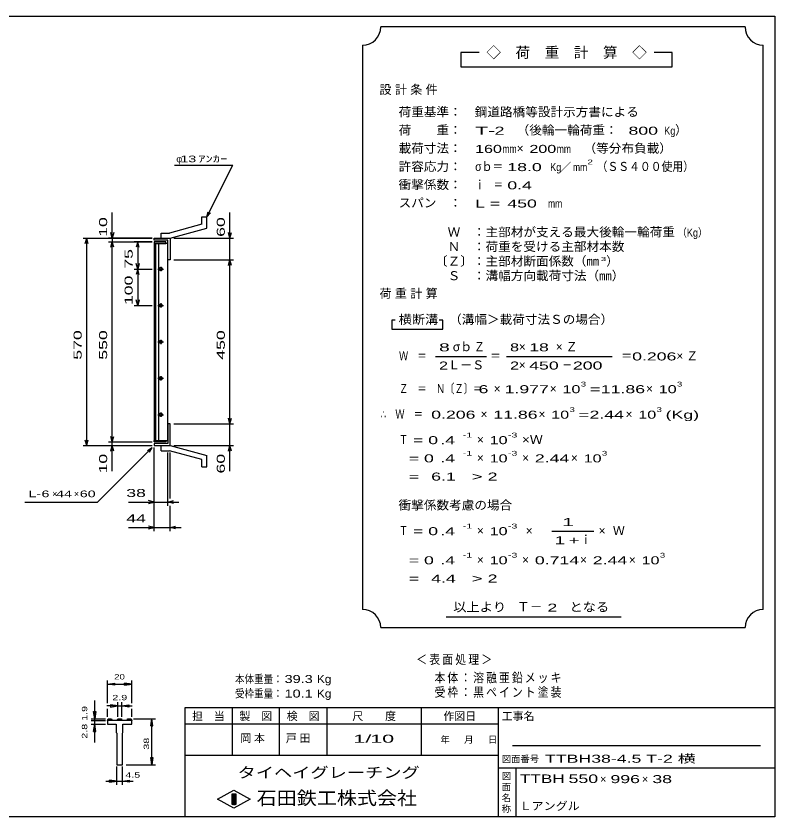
# Model space of a CAD drawing. Units: millimetres, scale not verified. Extents: x -1820 to 1731, y -1282 to 1054.
# Drawn here: x -352 to 1731, y -1146 to 1054 of the extents above; entities that cross this region are included whole.
import ezdxf
from ezdxf.enums import TextEntityAlignment as Align

# ---------------------------------------------------------------- set-up
doc = ezdxf.new("R2010")
doc.units = ezdxf.units.MM
doc.header["$LTSCALE"] = 10
for name, color, linetype, lineweight in [('0_2', 150, 'Continuous', 25), ('16', 3, 'Continuous', 25), ('19', 6, 'Continuous', 25), ('22', 2, 'Continuous', 25), ('32', 4, 'Continuous', 25)]:
    doc.layers.add(name, color=color, linetype=linetype, lineweight=lineweight)
doc.styles.add('ベクトル', font='')
doc.styles.get('ベクトル').set_extended_font_data('ベクトル')

msp = doc.modelspace()

# ---------------------------------------------------------------- linework, layer by layer
at = {"layer": '0_2'}
for p, q in [((-1729, 1053.5), (1731, 1053.5)), ((1731, 1053.5), (1731, -1146.5)), ((1731, -846.5), (111, -846.5)), ((111, -846.5), (111, -1146.5)), ((241, -846.5), (241, -976.5)), ((371, -976.5), (371, -846.5)), ((501, -846.5), (501, -976.5)), ((761, -976.5), (761, -846.5)), ((971, -846.5), (971, -1146.5)), ((971, -891.5), (111, -891.5)), ((1691, -951.5), (1011, -951.5)), ((111, -976.5), (971, -976.5)), ((971, -1011.5), (1731, -1011.5)), ((1021, -1146.5), (1021, -1011.5)), ((201, -1097.5), (246, -1072.5)), ((246, -1072.5), (291, -1097.5)), ((246, -1122.5), (201, -1097.5)), ((241, -1082.5), (251, -1082.5)), ((241, -1112.5), (241, -1082.5)), ((241, -1082.5), (243, -1082.5)), ((243, -1082.5), (243, -1112.5)), ((245, -1112.5), (245, -1082.5)), ((245, -1082.5), (247, -1082.5)), ((291, -1097.5), (246, -1122.5)), ((247, -1082.5), (247, -1112.5)), ((249, -1112.5), (249, -1082.5)), ((249, -1082.5), (251, -1082.5)), ((251, -1082.5), (251, -1112.5)), ((251, -1082.5), (251, -1112.5)), ((251, -1112.5), (241, -1112.5)), ((243, -1112.5), (245, -1112.5)), ((247, -1112.5), (249, -1112.5)), ((1731, -1146.5), (-1729, -1146.5))]:
    msp.add_line(p, q, dxfattribs=at)
at = {"layer": '16'}
for p, q in [((59, 433.5), (27, 433.5)), ((27, 433.5), (27, 429)), ((27, 429), (59, 429)), ((27, 429), (27, -112)), ((65, 429), (27, 429)), ((28.5, 429), (28.5, -112)), ((31.5, -112), (31.5, 429)), ((39, 429), (39, -112)), ((59, 429), (59, 433.5)), ((65, -112), (65, 429)), ((37, 358.5), (53, 358.5)), ((47, 361.5), (43, 361.5)), ((43, 355.5), (47, 355.5)), ((45, 364.5), (45, 352.5)), ((45, 264.5), (45, 252.5)), ((37, 258.5), (53, 258.5)), ((47, 261.5), (43, 261.5)), ((43, 255.5), (47, 255.5)), ((37, 158.5), (53, 158.5)), ((47, 161.5), (43, 161.5)), ((43, 155.5), (47, 155.5)), ((45, 164.5), (45, 152.5)), ((37, 58.5), (53, 58.5)), ((47, 61.5), (43, 61.5)), ((43, 55.5), (47, 55.5)), ((45, 64.5), (45, 52.5)), ((37, -41.5), (53, -41.5)), ((47, -38.5), (43, -38.5)), ((45, -35.5), (45, -47.5)), ((43, -44.5), (47, -44.5)), ((27, -112), (59, -112)), ((27, -116.5), (27, -112)), ((27, -112), (65, -112)), ((59, -116.5), (27, -116.5)), ((59, -112), (59, -116.5))]:
    msp.add_line(p, q, dxfattribs=at)
for centre, radius, start, end in [((43, 358.5), 3, 90, 270), ((45, 358.5), 4, 46.6, 133.4), ((45, 358.5), 4, 226.6, 313.4), ((47, 358.5), 3, 270, 90), ((43, 258.5), 3, 90, 270), ((45, 258.5), 4, 46.6, 133.4), ((45, 258.5), 4, 226.6, 313.4), ((47, 258.5), 3, 270, 90), ((43, 158.5), 3, 90, 270), ((45, 158.5), 4, 46.6, 133.4), ((45, 158.5), 4, 226.6, 313.4), ((47, 158.5), 3, 270, 90), ((43, 58.5), 3, 90, 270), ((45, 58.5), 4, 46.6, 133.4), ((45, 58.5), 4, 226.6, 313.4), ((47, 58.5), 3, 270, 90), ((43, -41.5), 3, 90, 270), ((45, -41.5), 4, 46.6, 133.4), ((47, -41.5), 3, 270, 90), ((45, -41.5), 4, 226.6, 313.4)]:
    msp.add_arc(centre, radius, start, end, dxfattribs=at)
at = {"layer": '19'}
for p, q in [((158, 501.5), (172, 501.5)), ((158, 481.5), (158, 501.5)), ((172, 470.5), (172, 501.5)), ((158, 481.5), (69, 457.5)), ((71, 443.5), (172, 470.5)), ((27, 437.5), (27, 443.5)), ((27, 443.5), (70, 443.5)), ((46, 457.5), (69, 457.5)), ((46, 443.5), (46, 457.5)), ((46, 443.5), (71, 443.5)), ((70, 443.5), (71, 442.5)), ((71, 442.5), (71, 383.5)), ((65, 437.5), (27, 437.5)), ((65, 383.5), (65, 437.5)), ((71, 383.5), (65, 383.5)), ((71, -66.5), (65, -66.5)), ((65, -66.5), (65, -120.5)), ((71, -125.5), (71, -66.5)), ((27, -120.5), (27, -126.5)), ((65, -120.5), (27, -120.5)), ((27, -126.5), (70, -126.5)), ((46, -126.5), (71, -126.5)), ((46, -140.5), (46, -126.5)), ((70, -126.5), (71, -125.5)), ((71, -126.5), (172, -153.5)), ((46, -140.5), (69, -140.5)), ((158, -164.5), (69, -140.5)), ((172, -184.5), (172, -153.5)), ((158, -184.5), (158, -164.5)), ((158, -184.5), (172, -184.5))]:
    msp.add_line(p, q, dxfattribs=at)
at = {"layer": '22', "color": 4}
for p, q in [((1649, 1023.5), (649, 1023.5)), ((599, 973.5), (599, -576.5)), ((1699, -576.5), (1699, 973.5)), ((919, 953.5), (869, 953.5)), ((869, 953.5), (869, 913.5)), ((1449, 953.5), (1399, 953.5)), ((1449, 913.5), (1449, 953.5)), ((869, 913.5), (1449, 913.5)), ((83, 643.5), (243, 643.5)), ((172, 501.5), (243, 643.5)), ((-88, 443.5), (-88, 513.5)), ((172, 501.5), (175, 516.1)), ((172, 501.5), (182, 512.5)), ((235, 443.5), (235, 513.5)), ((-168, 443.5), (22, 443.5)), ((-162, 428.5), (-158, 443.5)), ((-154, 428.5), (-158, 443.5)), ((-158, -126.5), (-158, 443.5)), ((22, 443.5), (-98, 443.5)), ((-88, 443.5), (-92, 458.5)), ((-84, 458.5), (-88, 443.5)), ((-88, 443.5), (-88, 433.5)), ((81, 443.5), (245, 443.5)), ((235, 443.5), (231, 458.5)), ((235, 443.5), (239, 458.5)), ((235, 383.5), (235, 443.5)), ((-98, 433.5), (22, 433.5)), ((-92, 418.5), (-88, 433.5)), ((-84, 418.5), (-88, 433.5)), ((-88, -116.5), (-88, 433.5)), ((22, 433.5), (-28, 433.5)), ((-18, 433.5), (-22, 418.5)), ((-14, 418.5), (-18, 433.5)), ((-18, 433.5), (-18, 358.5)), ((81, 383.5), (245, 383.5)), ((231, 368.5), (235, 383.5)), ((239, 368.5), (235, 383.5)), ((235, -66.5), (235, 383.5)), ((-28, 358.5), (22, 358.5)), ((-18, 358.5), (-22, 373.5)), ((-18, 358.5), (-22, 343.5)), ((-14, 373.5), (-18, 358.5)), ((-14, 343.5), (-18, 358.5)), ((-18, 358.5), (-18, 258.5)), ((-18, 258.5), (-22, 273.5)), ((-14, 273.5), (-18, 258.5)), ((-28, 258.5), (22, 258.5)), ((689, 218.5), (679, 218.5)), ((679, 218.5), (679, 193.5)), ((819, 218.5), (809, 218.5)), ((819, 193.5), (819, 218.5)), ((679, 193.5), (819, 193.5)), ((799, 118.5), (939, 118.5)), ((994, 118.5), (1284, 118.5)), ((235, -66.5), (231, -51.5)), ((235, -66.5), (239, -51.5)), ((81, -66.5), (245, -66.5)), ((235, -126.5), (235, -66.5)), ((-88, -116.5), (-92, -101.5)), ((-88, -116.5), (-84, -101.5)), ((-168, -126.5), (22, -126.5)), ((-158, -126.5), (-162, -111.5)), ((-158, -126.5), (-154, -111.5)), ((-128, -281.5), (22, -131.5)), ((-98, -116.5), (22, -116.5)), ((-98, -126.5), (22, -126.5)), ((-92, -141.5), (-88, -126.5)), ((-88, -126.5), (-88, -116.5)), ((-84, -141.5), (-88, -126.5)), ((-88, -196.5), (-88, -126.5)), ((9, -139.5), (22, -131.5)), ((14, -144.5), (22, -131.5)), ((27, -291.5), (27, -131.5)), ((27, -361.5), (27, -131.5)), ((81, -126.5), (245, -126.5)), ((231, -141.5), (235, -126.5)), ((239, -141.5), (235, -126.5)), ((235, -196.5), (235, -126.5)), ((65, -291.5), (65, -145.5)), ((71, -271.5), (71, -145.5)), ((-328, -281.5), (-128, -281.5)), ((-43, -281.5), (27, -281.5)), ((27, -281.5), (12, -277.5)), ((12, -285.5), (27, -281.5)), ((27, -281.5), (65, -281.5)), ((65, -281.5), (80, -277.5)), ((80, -285.5), (65, -281.5)), ((65, -281.5), (95, -281.5)), ((71, -361.5), (71, -291.5)), ((-43, -351.5), (27, -351.5)), ((27, -351.5), (12, -347.5)), ((12, -355.5), (27, -351.5)), ((27, -351.5), (71, -351.5)), ((71, -351.5), (86, -347.5)), ((86, -355.5), (71, -351.5)), ((71, -351.5), (101, -351.5)), ((1119, -361.5), (1234, -361.5)), ((829, -596.5), (1309, -596.5)), ((649, -626.5), (1649, -626.5))]:
    msp.add_line(p, q, dxfattribs=at)
for centre, start, end in [((599, 1023.5), 270, 0), ((1699, 1023.5), 180, 270), ((599, -626.5), 0, 90), ((1699, -626.5), 90, 180)]:
    msp.add_arc(centre, 50, start, end, dxfattribs=at)
at = {"layer": '32'}
for p, q in [((-101, -833.5), (-101, -771.5)), ((-101, -781.5), (-81, -778.5)), ((-81, -784.5), (-101, -781.5)), ((-101, -781.5), (-34.33, -781.5)), ((-81, -784.5), (-81, -778.5)), ((-34.33, -781.5), (-54.33, -778.5)), ((-54.33, -784.5), (-54.33, -778.5)), ((-54.33, -784.5), (-34.33, -781.5)), ((-34.33, -833.5), (-34.33, -771.5)), ((-136, -876.5), (-136, -826.5)), ((-72.5, -871.5), (-72.5, -831.5)), ((-62.83, -831.5), (-62.83, -871.5)), ((-136, -876.5), (-139, -856.5)), ((-139, -856.5), (-133, -856.5)), ((-133, -856.5), (-136, -876.5)), ((-72.5, -841.5), (-102.5, -841.5)), ((-101, -871.5), (-101, -849.5)), ((-72.5, -841.5), (-92.5, -838.5)), ((-92.5, -838.5), (-92.5, -844.5)), ((-92.5, -844.5), (-72.5, -841.5)), ((-72.5, -841.5), (-62.83, -841.5)), ((-62.83, -841.5), (-42.83, -838.5)), ((-42.83, -844.5), (-62.83, -841.5)), ((-62.83, -841.5), (-32.83, -841.5)), ((-42.83, -838.5), (-42.83, -844.5)), ((-34.33, -871.5), (-34.33, -849.5)), ((-146, -876.5), (-106, -876.5)), ((-136, -891.5), (-136, -876.5)), ((-101, -881.5), (-99.33, -876.5)), ((-99.33, -876.5), (-89.67, -876.5)), ((-89.67, -876.5), (-88, -881.5)), ((-74.17, -881.5), (-72.5, -876.5)), ((-72.5, -876.5), (-62.83, -876.5)), ((-62.83, -876.5), (-61.17, -881.5)), ((-47.33, -881.5), (-45.67, -876.5)), ((-45.67, -876.5), (-36, -876.5)), ((-36, -876.5), (-34.33, -881.5)), ((-29.33, -876.5), (30.67, -876.5)), ((17.67, -896.5), (20.67, -876.5)), ((23.67, -896.5), (20.67, -876.5)), ((20.67, -1003.17), (20.67, -876.5)), ((-146, -881.5), (-106, -881.5)), ((-146, -891.5), (-106, -891.5)), ((-139, -911.5), (-136, -891.5)), ((-133, -911.5), (-136, -891.5)), ((-136, -941.5), (-136, -891.5)), ((-101, -881.5), (-101, -891.5)), ((-34.33, -881.5), (-101, -881.5)), ((-101, -891.5), (-76.83, -891.5)), ((-76.83, -891.5), (-76.83, -914.83)), ((-58.5, -914.83), (-58.5, -891.5)), ((-58.5, -891.5), (-34.33, -891.5)), ((-34.33, -891.5), (-34.33, -881.5)), ((17.67, -896.5), (23.67, -896.5)), ((-139, -911.5), (-133, -911.5)), ((-76.83, -914.83), (-75.17, -916.5)), ((-75.17, -916.5), (-75.17, -1003.17)), ((-60.17, -916.5), (-58.5, -914.83)), ((-60.17, -1003.17), (-60.17, -916.5)), ((20.67, -1003.17), (17.67, -983.17)), ((17.67, -983.17), (23.67, -983.17)), ((23.67, -983.17), (20.67, -1003.17)), ((-75.17, -1003.17), (-60.17, -1003.17)), ((-75.17, -1058.17), (-75.17, -1008.17)), ((-60.17, -1058.17), (-60.17, -1008.17)), ((-49.33, -1003.17), (30.67, -1003.17)), ((-105.17, -1048.17), (-75.17, -1048.17)), ((-75.17, -1048.17), (-95.17, -1045.17)), ((-95.17, -1051.17), (-95.17, -1045.17)), ((-95.17, -1051.17), (-75.17, -1048.17)), ((-75.17, -1048.17), (-60.17, -1048.17)), ((-60.17, -1048.17), (-40.17, -1045.17)), ((-40.17, -1051.17), (-60.17, -1048.17)), ((-60.17, -1048.17), (-30.17, -1048.17)), ((-40.17, -1051.17), (-40.17, -1045.17))]:
    msp.add_line(p, q, dxfattribs=at)
msp.add_circle((-136, -881.5), 1, dxfattribs=at)

# ---------------------------------------------------------------- texts
at = {"layer": '0_2', "style": 'ベクトル'}
for s, height, p in [('担\u3000当', 21.99, (131, -869.5)), ('製\u3000図', 21.99, (261, -869.5)), ('検\u3000図', 21.99, (391, -869.5)), ('尺\u3000\u3000度', 21.99, (571, -869.5)), ('作図日', 21.99, (821, -869.5)), ('工事名', 21.99, (981, -869.5)), ('年', 18.33, (813, -934)), ('月', 18.33, (878, -934)), ('日', 18.33, (943, -934)), ('図面番号', 18.33, (981, -987)), ('図', 18.33, (981, -1034)), ('面', 18.33, (981, -1064)), ('名', 18.33, (981, -1094)), ('称', 18.33, (981, -1124))]:
    msp.add_text(s, height=height, dxfattribs=at).set_placement(p, align=Align.MIDDLE_LEFT)
at = {"layer": '0_2', "color": 222, "style": 'ベクトル'}
for s, height, width, p in [('タイヘイグレーチング', 29.33, 1.25, (256, -1024.5)), ('石田鉄工株式会社', 36.66, 1.1, (308.5, -1094.5))]:
    msp.add_text(s, height=height, dxfattribs=dict(at, width=width)).set_placement(p, align=Align.MIDDLE_LEFT)
at = {"layer": '22', "style": 'ベクトル'}
for s, height, p in [('◇\u3000荷\u3000重\u3000計\u3000算\u3000◇', 29.33, (939, 953.5)), ('）', 24.19, (1457, 740)), ('×', 24.19, (1022, 690)), ('φ', 18.33, (88, 661)), ('／', 21.99, (1141.5, 638.5)), ('）', 24.19, (1268, 380)), ('σｂ', 24.19, (847, 145)), ('×', 24.19, (1028, 145)), ('Ｌ－Ｓ', 24.19, (834, 95)), ('×', 24.19, (1028, 95)), ('×', 24.19, (959, 30)), ('×', 24.19, (1113, 30)), ('×', 24.19, (1377, 30)), ('×', 24.19, (923, -40)), ('×', 24.19, (1082, -40)), ('×', 24.19, (1321, -40)), ('×', 24.19, (913, -110)), ('×', 24.19, (913, -160)), ('×', 24.19, (1037, -160)), ('×', 24.19, (1171, -160)), ('×', 18.33, (-253, -259)), ('×', 18.33, (-193, -259)), ('Ｗ', 24.19, (1286, -360)), ('×', 24.19, (913, -360)), ('×', 24.19, (1047, -360)), ('ｉ', 24.19, (1195.5, -385)), ('×', 24.19, (1247, -360)), ('×', 24.19, (913, -440)), ('×', 24.19, (1037, -440)), ('×', 24.19, (1196, -440)), ('×', 24.19, (1330, -440)), ('Ｔ－', 25.66, (1023, -569)), ('×', 21.99, (1251, -1042.5)), ('×', 21.99, (1366, -1042.5))]:
    msp.add_text(s, height=height, dxfattribs=at).set_placement(p, align=Align.MIDDLE_LEFT)
for s, height, width, p in [('荷重基準：\u3000', 24.19, 1.05, (698, 790)), ('鋼道路橋等設計示方書による', 24.19, 1.05, (907, 790)), ('荷\u3000\u3000重：\u3000', 24.19, 1.05, (698, 740)), ('T-', 21.99, 2, (908, 738.5)), (' 2 ', 21.99, 1.65, (948, 738.5)), ('（後輪一輪荷重：', 24.19, 1.05, (1022, 740)), ('  800', 21.99, 1.65, (1302, 738.5)), ('Kg', 21.99, 0.85, (1427, 738.5)), ('載荷寸法：\u3000', 24.19, 1.05, (698, 690)), ('\u3000（等分布負載）', 24.19, 1.05, (1171, 690)), ('160', 21.99, 1.5, (908, 688.5)), ('mm', 21.99, 0.8, (983, 688.5)), ('200', 21.99, 1.5, (1057, 688.5)), ('mm', 21.99, 0.8, (1132, 688.5)), (' 13 ', 18.33, 1.6, (88, 661)), ('ｱﾝｶｰ', 18.33, 1.6, (148, 661)), ('許容応力：\u3000', 24.19, 1.05, (698, 640)), ('σｂ＝', 24.19, 0.9, (908, 640)), (' 18.0', 21.99, 1.65, (983, 638.5)), ('Kg', 21.99, 0.85, (1114, 638.5)), ('mm', 21.99, 0.8, (1176.5, 638.5)), ('2', 13.2, 1.5, (1216.5, 652.5)), ('（ＳＳ４００使用）', 24.19, 0.9, (1241.5, 640)), ('衝撃係数：\u3000', 24.19, 1.05, (698, 590)), ('ｉ\u3000＝', 24.19, 0.75, (908, 590)), (' 0.4', 21.99, 1.65, (983, 588.5)), ('スパン\u3000：\u3000', 24.19, 1.05, (698, 540)), ('L =', 21.99, 1.65, (908, 538.5)), (' 450 ', 21.99, 1.65, (983, 538.5)), ('mm', 21.99, 0.8, (1108, 538.5)), ('\u3000Ｗ\u3000：主部材が支える最大後輪一輪荷重', 24.19, 1.05, (798, 460)), ('（Kg）', 21.99, 0.85, (1463, 458.5)), ('\u3000Ｎ\u3000：荷重を受ける主部材本数', 24.19, 1.05, (798, 420)), ('〔Ｚ〕：主部材断面係数（㎜', 24.19, 1.05, (798, 380)), ('3', 11, 1.8, (1253, 386)), ('\u3000Ｓ\u3000：溝幅方向載荷寸法（㎜）', 24.19, 1.05, (798, 340)), ('横断溝', 24.19, 1.1, (698, 220)), ('\u3000（溝幅＞載荷寸法Ｓの場合）', 24.19, 1.05, (802, 220)), ('8', 21.99, 1.8, (809, 143.5)), ('Ｚ', 24.19, 0.9, (905, 145)), ('8', 21.99, 1.5, (1004, 143.5)), (' 18 ', 21.99, 1.65, (1043, 143.5)), ('Ｗ\u3000＝', 24.19, 0.75, (699, 120)), ('＝', 24.19, 0.9, (949, 120)), ('＝', 24.19, 0.9, (1309, 120)), ('0.206', 21.99, 1.65, (1339, 118.5)), ('2', 21.99, 1.5, (809, 93.5)), ('2', 21.99, 1.5, (1004, 93.5)), (' 450 ', 21.99, 1.65, (1043, 93.5)), ('－', 24.19, 0.75, (1148, 95)), (' 200 ', 21.99, 1.65, (1163, 93.5)), ('Ｚ\u3000＝\u3000Ｎ〔Ｚ〕＝', 24.19, 0.75, (699, 30)), ('3', 13.2, 1.5, (1198, 42.5)), ('3', 13.2, 1.5, (1462, 42.5)), (' 6 ', 21.99, 1.65, (904, 28.5)), ('1.977', 21.99, 1.65, (989, 28.5)), ('10', 21.99, 1.5, (1148, 28.5)), ('=', 21.99, 1.7, (1223, 28.5)), ('11.86', 21.99, 1.65, (1253, 28.5)), ('10', 21.99, 1.5, (1412, 28.5)), ('3', 13.2, 1.5, (1167, -27.5)), ('3', 13.2, 1.5, (1406, -27.5)), ('∴\u3000Ｗ\u3000＝', 24.19, 0.75, (649, -40)), (' 0.206', 21.99, 1.65, (774, -41.5)), ('11.86', 21.99, 1.65, (958, -41.5)), ('10', 21.99, 1.5, (1117, -41.5)), ('=', 21.99, 1.7, (1192, -41.5)), ('2.44', 21.99, 1.65, (1222, -41.5)), ('10', 21.99, 1.5, (1356, -41.5)), ('(Kg)', 21.99, 1.65, (1431, -41.5)), ('Ｔ', 24.19, 0.75, (699, -110)), (' = 0', 21.99, 1.65, (724, -111.5)), (' .4 ', 21.99, 1.65, (799, -111.5)), ('-1', 13.2, 1.65, (874, -97.5)), ('10', 21.99, 1.5, (948, -111.5)), ('-3', 13.2, 1.65, (998, -97.5)), ('×Ｗ', 24.19, 1.1, (1037, -110)), ('  = 0', 21.99, 1.65, (699, -161.5)), (' .4 ', 21.99, 1.65, (799, -161.5)), ('-1', 13.2, 1.65, (874, -147.5)), ('10', 21.99, 1.5, (948, -161.5)), ('-3', 13.2, 1.65, (998, -147.5)), ('2.44', 21.99, 1.65, (1072, -161.5)), ('10', 21.99, 1.5, (1206, -161.5)), ('3', 13.2, 1.5, (1256, -147.5)), ('  =', 21.99, 1.65, (699, -211.5)), (' 6.1', 21.99, 1.65, (774, -211.5)), ('>', 21.99, 1.7, (899, -211.5)), (' 2 ', 21.99, 1.65, (929, -211.5)), ('L-', 18.33, 1.6, (-318, -259)), (' 6 ', 18.33, 1.6, (-293, -259)), (' 44 ', 18.33, 1.6, (-253, -259)), (' 60 ', 18.33, 1.6, (-188, -259)), (' 38 ', 21.99, 1.65, (-63, -256.5)), ('衝撃係数考慮の場合', 24.19, 1.05, (698, -290)), (' 44 ', 21.99, 1.65, (-63, -326.5)), ('Ｔ', 24.19, 0.75, (699, -360)), (' = 0', 21.99, 1.65, (724, -361.5)), (' .4 ', 21.99, 1.65, (799, -361.5)), ('-1', 13.2, 1.65, (874, -347.5)), ('10', 21.99, 1.5, (948, -361.5)), ('-3', 13.2, 1.65, (998, -347.5)), ('  = 0', 21.99, 1.65, (699, -441.5)), (' .4 ', 21.99, 1.65, (799, -441.5)), ('-1', 13.2, 1.65, (874, -427.5)), ('10', 21.99, 1.5, (948, -441.5)), ('-3', 13.2, 1.65, (998, -427.5)), ('0.714', 21.99, 1.65, (1072, -441.5)), ('2.44', 21.99, 1.65, (1231, -441.5)), ('10', 21.99, 1.5, (1365, -441.5)), ('3', 13.2, 1.5, (1415, -427.5)), (' 4.4', 21.99, 1.65, (774, -491.5)), ('>', 21.99, 1.7, (899, -491.5)), (' 2 ', 21.99, 1.65, (929, -491.5)), ('  =', 21.99, 1.65, (699, -491.5)), ('以上より\u3000', 24.19, 1.1, (848, -570)), (' 2 ', 21.99, 1.65, (1093, -571.5)), ('となる', 24.19, 1.1, (1167, -570)), ('本体重量：', 21.99, 0.85, (249, -767.5)), (' 39.3', 21.99, 1.35, (374, -767.5)), ('Kg', 21.99, 1.1, (474, -767.5)), ('受枠重量：', 21.99, 0.85, (249, -807.5)), (' 10.1', 21.99, 1.35, (374, -807.5)), ('Kg', 21.99, 1.1, (474, -807.5)), ('1/', 21.99, 2, (574, -931.5)), (' 10 ', 21.99, 2, (604, -931.5)), ('TTBH38-4.5 T-2 横                        ', 21.99, 1.65, (1100, -986.5)), ('TTBH', 23.46, 1.5, (1031, -1041.5)), (' 550 ', 23.46, 1.55, (1151, -1041.5)), (' 996 ', 21.99, 1.65, (1266, -1042.5)), (' 38 ', 21.99, 1.65, (1381, -1042.5)), ('Ｌアングル', 21.99, 1.1, (1030, -1116.5))]:
    msp.add_text(s, height=height, dxfattribs=dict(at, width=width)).set_placement(p, align=Align.MIDDLE_LEFT)
at = {"layer": '22', "style": 'ベクトル', "width": 1.65}
for s, p in [(' 10 ', (-113, 433.5)), (' 60 ', (210, 433.5)), (' 75 ', (-43, 346)), (' 100 ', (-43, 246)), (' 570 ', (-183, 96)), (' 550 ', (-113, 96)), (' 450 ', (210, 96)), (' 10 ', (-113, -216.5)), (' 60 ', (210, -216.5))]:
    msp.add_text(s, height=21.99, rotation=90, dxfattribs=at).set_placement(p, align=Align.MIDDLE_LEFT)
at = {"layer": '22', "attachment_point": 4, "style": 'ベクトル'}
for s, insert, char_height in [('\\T1.28;設計条件', (645.5, 850), 24.19), ('\\T1.28;荷重計算', (645.5, 290), 24.19), ('\\T1.42;×Ｚ', (1129.5, 145), 24.19), ('\\T1.42;×Ｚ', (1460.5, 120), 24.19), ('\\T1.25;\\W2;\\~1\\~', (1126.5, -336.5), 21.99), ('\\T1.33;\\W1.75;1+', (1126.5, -386.5), 21.99), ('\\T1.2;\\W0.85;＜表面処理＞', (746.5, -715), 25.66), ('\\T1.19;\\W0.85;本体：溶融亜鉛メッキ', (796.5, -765), 25.66), ('\\T1.19;\\W0.85;受枠：黒ペイント塗装', (796.5, -805), 25.66), ('\\T1.25;岡本\u3000', (263.5, -931.5), 21.99), ('\\T1.25;戸田\u3000', (388.5, -931.5), 21.99)]:
    msp.add_mtext(s, dxfattribs=dict(at, insert=insert, char_height=char_height))
at = {"layer": '32', "color": 2, "style": 'ベクトル'}
for s, width, p in [('20', 1.35, (-82.67, -761.5)), ('2.9', 1.5, (-87.67, -818.5)), (' 4.5 ', 1.5, (-60.17, -1031.17))]:
    msp.add_text(s, height=14.66, dxfattribs=dict(at, width=width)).set_placement(p, align=Align.MIDDLE_LEFT)
at = {"layer": '32', "color": 2, "style": 'ベクトル', "width": 1.5}
for s, p in [('2.8 1.9', (-164, -931.5)), (' 38 ', (5.67, -969.83))]:
    msp.add_text(s, height=14.66, rotation=90, dxfattribs=at).set_placement(p, align=Align.MIDDLE_LEFT)

doc.saveas('drawing.dxf')
